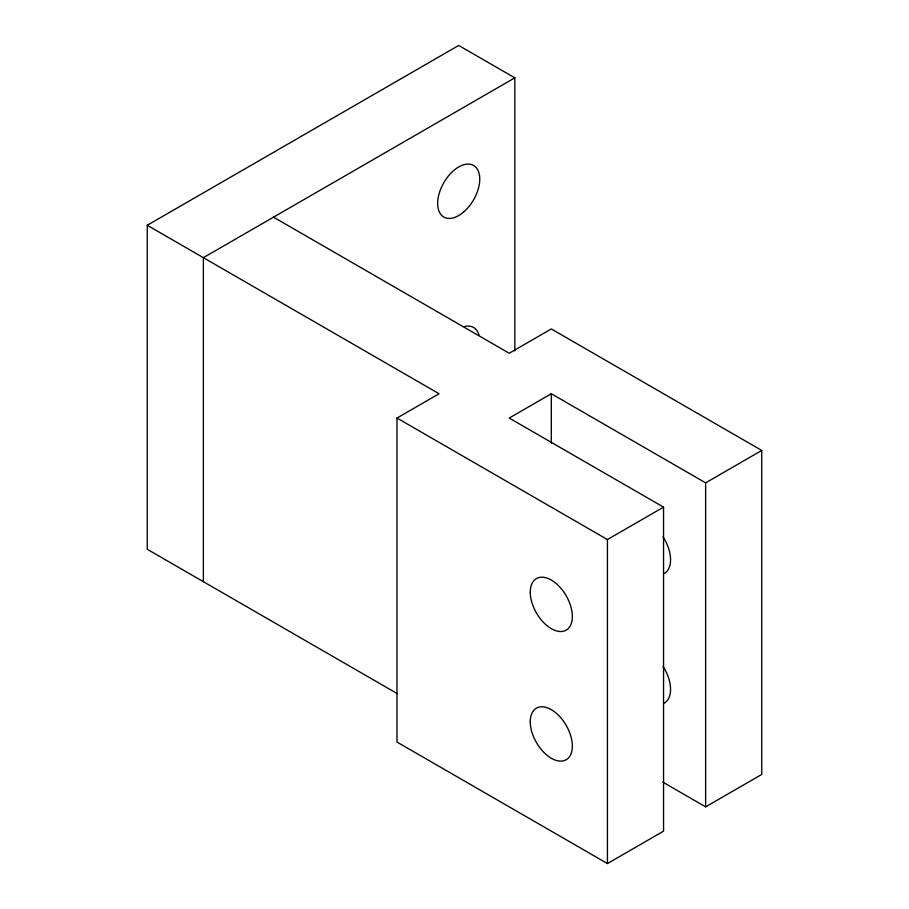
<?xml version="1.0" encoding="UTF-8"?>
<svg xmlns="http://www.w3.org/2000/svg" width="909" height="909" viewBox="0 0 909 909"><rect width="100%" height="100%" fill="white"/><g stroke="black" fill="none" stroke-linecap="round" stroke-linejoin="round"><path stroke-width="1.36" d="M397.324 693.658L147.247 549.275L147.247 225.273L458.704 45.45L514.824 77.844L514.824 350.919M514.824 77.844L203.366 257.667L203.366 581.669M662.763 782.104L705.634 806.851L761.753 774.445L761.753 450.444L705.634 482.849L551.308 393.745L509.21 418.049L663.547 507.142L663.547 831.156L607.428 863.55L396.983 742.051L396.983 418.049L439.07 393.745L147.247 225.273M396.983 418.049L607.428 539.548L663.547 507.142M761.753 450.444L551.308 328.944L509.21 353.249L273.518 217.171M705.634 482.849L705.634 806.851M607.428 539.548L607.428 863.55M551.308 393.745L551.308 443.262M464.158 326.638A29.758 17.18 -60 0 1 479.032 335.228M663.047 536.844A29.758 17.18 60 0 1 664.388 573.42M663.047 666.445A29.758 17.18 60 0 1 664.388 703.021M464.158 211.581A29.758 17.18 -60 0 0 473.589 165.472A29.758 17.18 -60 0 0 438.377 196.696A29.758 17.18 -60 0 0 464.158 211.581M530.265 592.202A29.758 17.18 60 0 0 561.83 631.471A29.758 17.18 60 0 0 561.83 589.384A29.758 17.18 60 0 0 530.265 592.202M530.265 721.803A29.758 17.18 60 0 0 561.83 761.072A29.758 17.18 60 0 0 561.83 718.985A29.758 17.18 60 0 0 530.265 721.803"/></g></svg>
